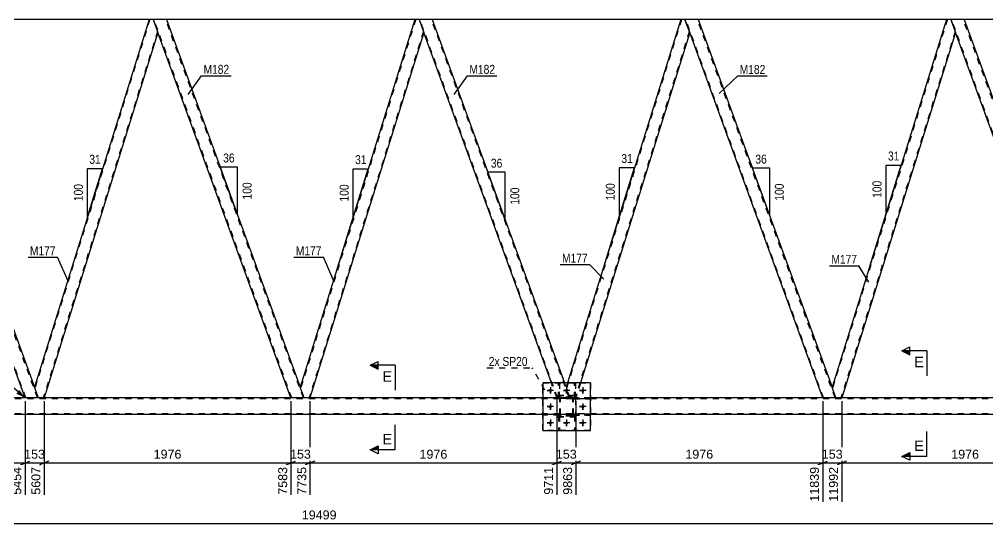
# Model space of a CAD drawing. Header units: millimetres. Extents: x 0 to 841, y 0 to 594.
# Drawn here: x 323.4 to 633.5, y 271 to 432.5 of the extents above; entities that cross this region are included whole.
import ezdxf

# ---------------------------------------------------------------- set-up
doc = ezdxf.new("R2010")
doc.units = ezdxf.units.MM
doc.linetypes.add('DXK_LINE_DOT2', pattern=[3.9198, 1.9599, -1.9599])
doc.linetypes.add('DXK_LINE_DOT3', pattern=[5.9187, 2.979, -0.9799, 0.9799, -0.9799])
doc.styles.add('Arial', font='ARIAL.TTF', dxfattribs={"height": 0.2})
doc.styles.add('Arial Narrow', font='ARIALN.TTF', dxfattribs={"height": 0.2})

# ---------------------------------------------------------------- blocks, each defined once
blk = doc.blocks.new('Part-318465150-4476 - 4399')
at = {"color": 7, "linetype": 'DXK_LINE_DOT2'}
for p, q in [((496.48, 306.07), (491.08, 306.07)), ((491.08, 305.75), (491.08, 306.07)), ((496.48, 305.75), (491.08, 305.75)), ((495.88, 305.75), (495.88, 306.07)), ((496.48, 306.07), (496.48, 305.75))]:
    blk.add_line(p, q, dxfattribs=at)
blk = doc.blocks.new('Part-318465150-4405 - 4399')
at = {"color": 7, "linetype": 'DXK_LINE_DOT2'}
for p, q in [((535.49, 432.51), (498.67, 314.39)), ((537.96, 428.63), (501.39, 311.29)), ((498.95, 316.1), (498.53, 314.76)), ((499.79, 311.29), (498.53, 314.76)), ((503.14, 316.1), (501.64, 311.29)), ((501.64, 311.29), (499.79, 311.29))]:
    blk.add_line(p, q, dxfattribs=at)
at = {"color": 2, "linetype": 'Continuous'}
for p, q in [((535.23, 432.51), (498.95, 316.1)), ((536.55, 432.51), (535.23, 432.51)), ((538.1, 428.26), (536.55, 432.51)), ((538.1, 428.26), (503.14, 316.1))]:
    blk.add_line(p, q, dxfattribs=at)
blk = doc.blocks.new('Part-318465150-4474 - 4399')
at = {"color": 7, "linetype": 'DXK_LINE_DOT2'}
for p, q in [((500.88, 305.75), (500.88, 306.07)), ((500.88, 306.07), (506.28, 306.07)), ((506.28, 305.75), (500.88, 305.75)), ((501.48, 305.75), (501.48, 306.07)), ((506.28, 306.07), (506.28, 305.75))]:
    blk.add_line(p, q, dxfattribs=at)
blk = doc.blocks.new('Part-318465150-4410 - 4399')
at = {"color": 2, "linetype": 'Continuous'}
for p, q in [((450.1, 432.51), (413.4, 314.76)), ((451.42, 432.51), (450.1, 432.51)), ((451.42, 432.51), (452.96, 428.26)), ((452.96, 428.26), (416.51, 311.29)), ((414.66, 311.29), (413.4, 314.76))]:
    blk.add_line(p, q, dxfattribs=at)
at = {"color": 7, "linetype": 'DXK_LINE_DOT2'}
for p, q in [((450.35, 432.51), (413.53, 314.39)), ((452.83, 428.63), (416.25, 311.29)), ((416.51, 311.29), (414.66, 311.29))]:
    blk.add_line(p, q, dxfattribs=at)
blk = doc.blocks.new('Part-318465150-4475 - 4399')
at = {"color": 7, "linetype": 'DXK_LINE_DOT2'}
for p, q in [((496.48, 311.27), (491.08, 311.27)), ((491.08, 310.95), (491.08, 311.27)), ((496.48, 310.95), (491.08, 310.95)), ((495.88, 310.95), (495.88, 311.27)), ((496.48, 311.27), (496.48, 310.95))]:
    blk.add_line(p, q, dxfattribs=at)
blk = doc.blocks.new('Part-318465150-4485 - 4399')
at = {"color": 7, "linetype": 'DXK_LINE_DOT2'}
for p, q in [((496.48, 306.07), (491.08, 306.07)), ((491.08, 306.07), (491.08, 305.75)), ((496.48, 305.75), (491.08, 305.75)), ((495.88, 305.75), (495.88, 306.07)), ((496.48, 305.75), (496.48, 306.07))]:
    blk.add_line(p, q, dxfattribs=at)
blk = doc.blocks.new('Part-318465150-4852 - 4399')
at = {"color": 2, "linetype": 'Continuous'}
for p, q in [((364.97, 432.51), (328.26, 314.76)), ((366.28, 432.51), (364.97, 432.51)), ((366.28, 432.51), (367.83, 428.26)), ((367.83, 428.26), (331.37, 311.29)), ((329.53, 311.29), (328.26, 314.76))]:
    blk.add_line(p, q, dxfattribs=at)
at = {"color": 7, "linetype": 'DXK_LINE_DOT2'}
for p, q in [((365.22, 432.51), (328.4, 314.39)), ((367.69, 428.63), (331.12, 311.29)), ((331.37, 311.29), (329.53, 311.29))]:
    blk.add_line(p, q, dxfattribs=at)
blk = doc.blocks.new('Part-318465150-4489 - 4399')
at = {"color": 7, "linetype": 'DXK_LINE_DOT2'}
for p, q in [((496.03, 305.74), (496.35, 305.74)), ((496.03, 305.74), (496.03, 300.91)), ((496.03, 305.14), (496.35, 305.14)), ((496.35, 305.74), (496.35, 300.91)), ((496.35, 300.91), (496.03, 300.91))]:
    blk.add_line(p, q, dxfattribs=at)
blk = doc.blocks.new('Part-318465150-4490 - 4399')
at = {"color": 7, "linetype": 'DXK_LINE_DOT2'}
for p, q in [((496.48, 311.02), (496.51, 311.21)), ((496.51, 311.21), (496.48, 311.02)), ((496.48, 305.98), (496.48, 311.02)), ((496.72, 311.02), (496.74, 311.12)), ((496.72, 305.98), (496.72, 311.02)), ((496.74, 311.12), (496.79, 311.19)), ((496.77, 311.47), (496.96, 311.5)), ((496.96, 311.5), (496.77, 311.47)), ((496.79, 311.19), (496.87, 311.25)), ((496.87, 311.25), (496.96, 311.26)), ((500.4, 311.5), (496.96, 311.5)), ((496.96, 311.26), (500.4, 311.26)), ((500.4, 311.5), (500.58, 311.47)), ((500.58, 311.47), (500.4, 311.5)), ((500.4, 311.26), (500.49, 311.25)), ((500.49, 311.25), (500.57, 311.19)), ((500.57, 311.19), (500.62, 311.12)), ((500.62, 311.12), (500.64, 311.02)), ((500.64, 305.98), (500.64, 311.02)), ((500.84, 311.21), (500.88, 311.02)), ((500.88, 311.02), (500.84, 311.21)), ((500.88, 305.98), (500.88, 311.02)), ((496.51, 305.8), (496.48, 305.98)), ((496.48, 305.98), (496.51, 305.8)), ((496.74, 305.89), (496.72, 305.98)), ((496.79, 305.81), (496.74, 305.89)), ((496.96, 305.5), (496.77, 305.54)), ((496.77, 305.54), (496.96, 305.5)), ((496.87, 305.76), (496.79, 305.81)), ((496.96, 305.74), (496.87, 305.76)), ((500.4, 305.74), (496.96, 305.74)), ((500.4, 305.5), (496.96, 305.5)), ((500.49, 305.76), (500.4, 305.74)), ((500.58, 305.54), (500.4, 305.5)), ((500.4, 305.5), (500.58, 305.54)), ((500.57, 305.81), (500.49, 305.76)), ((500.62, 305.89), (500.57, 305.81)), ((500.64, 305.98), (500.62, 305.89)), ((500.88, 305.98), (500.84, 305.8)), ((500.84, 305.8), (500.88, 305.98))]:
    blk.add_line(p, q, dxfattribs=at)
at = {"color": 7, "linetype": 'DXK_LINE_DOT3'}
blk.add_line((498.68, 308.5), (498.68, 308.5), dxfattribs=at)
at = {"color": 7, "linetype": 'DXK_LINE_DOT2'}
for centre, start, end in [((496.96, 311.02), 112.5, 157.5), ((496.96, 311.02), 112.5, 157.5), ((500.4, 311.02), 22.5, 67.5), ((500.4, 311.02), 22.5, 67.5), ((496.96, 305.98), 202.5, 247.5), ((496.96, 305.98), 202.5, 247.5), ((500.4, 305.98), 292.5, 337.5), ((500.4, 305.98), 292.5, 337.5)]:
    blk.add_arc(centre, 0.48, start, end, dxfattribs=at)
blk = doc.blocks.new('Part-318465150-4430 - 4399')
at = {"color": 2, "linetype": 'Continuous'}
for p, q in [((625.94, 432.51), (621.69, 432.51)), ((625.94, 432.51), (668.31, 316.1)), ((664.05, 316.1), (623.23, 428.26))]:
    blk.add_line(p, q, dxfattribs=at)
at = {"color": 7, "linetype": 'DXK_LINE_DOT2'}
for p, q in [((621.69, 432.51), (623.23, 428.26)), ((666.06, 311.29), (621.94, 432.51)), ((621.94, 432.51), (621.96, 432.51)), ((669.81, 311.29), (625.69, 432.51)), ((665.81, 311.29), (664.05, 316.1)), ((670.06, 311.29), (668.31, 316.1)), ((670.06, 311.29), (665.81, 311.29))]:
    blk.add_line(p, q, dxfattribs=at)
blk = doc.blocks.new('Part-318465150-4495 - 4399')
at = {"color": 2, "linetype": 'Continuous'}
for p, q in [((540.81, 432.51), (536.55, 432.51)), ((540.81, 432.51), (583.67, 314.76)), ((580.67, 311.29), (538.1, 428.26))]:
    blk.add_line(p, q, dxfattribs=at)
at = {"color": 7, "linetype": 'DXK_LINE_DOT2'}
for p, q in [((536.55, 432.51), (538.1, 428.26)), ((580.93, 311.29), (536.81, 432.51)), ((536.81, 432.51), (536.83, 432.51)), ((584.67, 311.29), (540.55, 432.51)), ((584.93, 311.29), (583.67, 314.76)), ((584.93, 311.29), (580.67, 311.29))]:
    blk.add_line(p, q, dxfattribs=at)
blk = doc.blocks.new('Part-318465150-4500 - 4399')
at = {"color": 2, "linetype": 'Continuous'}
for p, q in [((455.67, 432.51), (451.42, 432.51)), ((455.67, 432.51), (498.04, 316.1)), ((493.79, 316.1), (452.96, 428.26))]:
    blk.add_line(p, q, dxfattribs=at)
at = {"color": 7, "linetype": 'DXK_LINE_DOT2'}
for p, q in [((451.42, 432.51), (452.96, 428.26)), ((495.79, 311.29), (451.67, 432.51)), ((451.67, 432.51), (451.69, 432.51)), ((499.54, 311.29), (455.42, 432.51)), ((495.54, 311.29), (493.79, 316.1)), ((499.79, 311.29), (498.04, 316.1)), ((499.79, 311.29), (495.54, 311.29))]:
    blk.add_line(p, q, dxfattribs=at)
blk = doc.blocks.new('Part-318465150-4505 - 4399')
at = {"color": 2, "linetype": 'Continuous'}
for p, q in [((285.41, 432.51), (281.15, 432.51)), ((285.41, 432.51), (328.26, 314.76)), ((325.27, 311.29), (282.7, 428.26))]:
    blk.add_line(p, q, dxfattribs=at)
at = {"color": 7, "linetype": 'DXK_LINE_DOT2'}
for p, q in [((281.15, 432.51), (282.7, 428.26)), ((325.52, 311.29), (281.4, 432.51)), ((281.4, 432.51), (281.42, 432.51)), ((329.27, 311.29), (285.15, 432.51)), ((329.53, 311.29), (328.26, 314.76)), ((329.53, 311.29), (325.27, 311.29))]:
    blk.add_line(p, q, dxfattribs=at)
blk = doc.blocks.new('Part-318465150-4460 - 4399')
at = {"color": 2, "linetype": 'Continuous'}
for p, q in [((620.37, 432.51), (583.67, 314.76)), ((621.69, 432.51), (620.37, 432.51)), ((621.69, 432.51), (623.23, 428.26)), ((623.23, 428.26), (586.77, 311.29)), ((584.93, 311.29), (583.67, 314.76))]:
    blk.add_line(p, q, dxfattribs=at)
at = {"color": 7, "linetype": 'DXK_LINE_DOT2'}
for p, q in [((620.62, 432.51), (583.8, 314.39)), ((623.1, 428.63), (586.52, 311.29)), ((586.77, 311.29), (584.93, 311.29))]:
    blk.add_line(p, q, dxfattribs=at)
blk = doc.blocks.new('Part-318465150-4473 - 4399')
at = {"color": 7, "linetype": 'DXK_LINE_DOT2'}
for p, q in [((500.88, 310.95), (500.88, 311.27)), ((500.88, 311.27), (506.28, 311.27)), ((506.28, 310.95), (500.88, 310.95)), ((501.48, 310.95), (501.48, 311.27)), ((506.28, 311.27), (506.28, 310.95))]:
    blk.add_line(p, q, dxfattribs=at)
blk = doc.blocks.new('Part-318465150-4477 - 4399')
at = {"color": 2, "linetype": 'Continuous'}
for p, q in [((501.23, 316.1), (501.23, 316.11)), ((501.55, 316.11), (501.23, 316.11)), ((501.55, 316.1), (501.55, 316.11))]:
    blk.add_line(p, q, dxfattribs=at)
at = {"color": 7, "linetype": 'DXK_LINE_DOT2'}
for p, q in [((501.23, 311.26), (501.23, 316.1)), ((501.55, 311.26), (501.55, 316.1)), ((501.23, 311.86), (501.55, 311.86)), ((501.55, 311.26), (501.23, 311.26))]:
    blk.add_line(p, q, dxfattribs=at)
blk = doc.blocks.new('Part-318465150-4478 - 4399')
at = {"color": 2, "linetype": 'Continuous'}
for p, q in [((496.03, 316.1), (496.03, 316.11)), ((496.35, 316.11), (496.03, 316.11)), ((496.35, 316.1), (496.35, 316.11))]:
    blk.add_line(p, q, dxfattribs=at)
at = {"color": 7, "linetype": 'DXK_LINE_DOT2'}
for p, q in [((496.03, 311.26), (496.03, 316.1)), ((496.35, 311.26), (496.35, 316.1)), ((496.03, 311.86), (496.35, 311.86)), ((496.35, 311.26), (496.03, 311.26))]:
    blk.add_line(p, q, dxfattribs=at)
blk = doc.blocks.new('Part-318465150-4486 - 4399')
at = {"color": 7, "linetype": 'DXK_LINE_DOT2'}
for p, q in [((501.23, 311.26), (501.23, 316.11)), ((501.23, 316.11), (501.55, 316.11)), ((501.55, 316.11), (501.55, 311.26)), ((501.23, 311.86), (501.55, 311.86)), ((501.55, 311.26), (501.23, 311.26))]:
    blk.add_line(p, q, dxfattribs=at)
blk = doc.blocks.new('Part-318465150-4487 - 4399')
at = {"color": 7, "linetype": 'DXK_LINE_DOT2'}
for p, q in [((496.03, 311.26), (496.03, 316.11)), ((496.03, 316.11), (496.35, 316.11)), ((496.35, 316.11), (496.35, 311.26)), ((496.03, 311.86), (496.35, 311.86)), ((496.35, 311.26), (496.03, 311.26))]:
    blk.add_line(p, q, dxfattribs=at)
blk = doc.blocks.new('Part-318465150-4488 - 4399')
at = {"color": 7, "linetype": 'DXK_LINE_DOT2'}
for p, q in [((501.23, 305.74), (501.55, 305.74)), ((501.23, 305.74), (501.23, 300.91)), ((501.23, 305.14), (501.55, 305.14)), ((501.55, 305.74), (501.55, 300.91)), ((501.55, 300.91), (501.23, 300.91))]:
    blk.add_line(p, q, dxfattribs=at)
blk = doc.blocks.new('Part-318465150-4516 - 4399')
at = {"color": 7, "linetype": 'DXK_LINE_DOT2'}
for p, q in [((501.55, 305.74), (501.23, 305.74)), ((501.23, 305.74), (501.23, 300.91)), ((501.23, 305.14), (501.55, 305.14)), ((501.55, 305.74), (501.55, 300.91)), ((501.23, 300.91), (501.55, 300.91))]:
    blk.add_line(p, q, dxfattribs=at)
blk = doc.blocks.new('Part-318465150-4517 - 4399')
at = {"color": 7, "linetype": 'DXK_LINE_DOT2'}
for p, q in [((496.35, 305.74), (496.03, 305.74)), ((496.03, 305.74), (496.03, 300.91)), ((496.03, 305.14), (496.35, 305.14)), ((496.35, 305.74), (496.35, 300.91)), ((496.03, 300.91), (496.35, 300.91))]:
    blk.add_line(p, q, dxfattribs=at)
blk = doc.blocks.new('Part-318465150-4518 - 4399')
at = {"color": 7, "linetype": 'DXK_LINE_DOT2'}
for p, q in [((496.48, 311.02), (496.51, 311.21)), ((496.51, 311.21), (496.48, 311.02)), ((496.48, 305.98), (496.48, 311.02)), ((496.72, 311.02), (496.74, 311.12)), ((496.72, 305.98), (496.72, 311.02)), ((496.74, 311.12), (496.79, 311.19)), ((496.77, 311.47), (496.96, 311.5)), ((496.96, 311.5), (496.77, 311.47)), ((496.79, 311.19), (496.87, 311.25)), ((496.87, 311.25), (496.96, 311.26)), ((500.4, 311.5), (496.96, 311.5)), ((496.96, 311.26), (500.4, 311.26)), ((500.4, 311.5), (500.58, 311.47)), ((500.58, 311.47), (500.4, 311.5)), ((500.4, 311.26), (500.49, 311.25)), ((500.49, 311.25), (500.57, 311.19)), ((500.57, 311.19), (500.62, 311.12)), ((500.62, 311.12), (500.64, 311.02)), ((500.64, 305.98), (500.64, 311.02)), ((500.84, 311.21), (500.88, 311.02)), ((500.88, 311.02), (500.84, 311.21)), ((500.88, 305.98), (500.88, 311.02)), ((496.51, 305.8), (496.48, 305.98)), ((496.48, 305.98), (496.51, 305.8)), ((496.74, 305.89), (496.72, 305.98)), ((496.79, 305.81), (496.74, 305.89)), ((496.96, 305.5), (496.77, 305.54)), ((496.77, 305.54), (496.96, 305.5)), ((496.87, 305.76), (496.79, 305.81)), ((496.96, 305.74), (496.87, 305.76)), ((500.4, 305.74), (496.96, 305.74)), ((500.4, 305.5), (496.96, 305.5)), ((500.49, 305.76), (500.4, 305.74)), ((500.58, 305.54), (500.4, 305.5)), ((500.4, 305.5), (500.58, 305.54)), ((500.57, 305.81), (500.49, 305.76)), ((500.62, 305.89), (500.57, 305.81)), ((500.64, 305.98), (500.62, 305.89)), ((500.88, 305.98), (500.84, 305.8)), ((500.84, 305.8), (500.88, 305.98))]:
    blk.add_line(p, q, dxfattribs=at)
at = {"color": 7, "linetype": 'DXK_LINE_DOT3'}
blk.add_line((498.68, 308.5), (498.68, 308.5), dxfattribs=at)
at = {"color": 7, "linetype": 'DXK_LINE_DOT2'}
for centre, start, end in [((496.96, 311.02), 112.5, 157.5), ((496.96, 311.02), 112.5, 157.5), ((500.4, 311.02), 22.5, 67.5), ((500.4, 311.02), 22.5, 67.5), ((496.96, 305.98), 202.5, 247.5), ((496.96, 305.98), 202.5, 247.5), ((500.4, 305.98), 292.5, 337.5), ((500.4, 305.98), 292.5, 337.5)]:
    blk.add_arc(centre, 0.48, start, end, dxfattribs=at)
blk = doc.blocks.new('Part-318465150-4519 - 4399')
at = {"color": 7, "linetype": 'DXK_LINE_DOT2'}
for p, q in [((506.28, 311.27), (500.88, 311.27)), ((500.88, 311.27), (500.88, 310.95)), ((500.88, 310.95), (506.28, 310.95)), ((501.48, 310.95), (501.48, 311.27)), ((506.28, 310.95), (506.28, 311.27))]:
    blk.add_line(p, q, dxfattribs=at)
blk = doc.blocks.new('Part-318465150-4520 - 4399')
at = {"color": 7, "linetype": 'DXK_LINE_DOT2'}
for p, q in [((506.28, 306.07), (500.88, 306.07)), ((500.88, 306.07), (500.88, 305.75)), ((500.88, 305.75), (506.28, 305.75)), ((501.48, 305.75), (501.48, 306.07)), ((506.28, 305.75), (506.28, 306.07))]:
    blk.add_line(p, q, dxfattribs=at)
blk = doc.blocks.new('Part-318465150-4521 - 4399')
at = {"color": 7, "linetype": 'DXK_LINE_DOT2'}
for p, q in [((496.48, 311.27), (491.08, 311.27)), ((491.08, 311.27), (491.08, 310.95)), ((496.48, 310.95), (491.08, 310.95)), ((495.88, 310.95), (495.88, 311.27)), ((496.48, 310.95), (496.48, 311.27))]:
    blk.add_line(p, q, dxfattribs=at)
blk = doc.blocks.new('Part-318465150-4528 - 4399')
at = {"color": 7, "linetype": 'DXK_LINE_DOT2'}
for p, q in [((501.68, 312.04), (495.68, 312.04)), ((495.68, 305.24), (495.68, 312.04)), ((501.68, 305.24), (501.68, 312.04)), ((501.68, 305.24), (495.68, 305.24))]:
    blk.add_line(p, q, dxfattribs=at)
blk = doc.blocks.new('Part-318465150-4529 - 4399')
at = {"color": 7, "linetype": 'DXK_LINE_DOT2'}
for p, q in [((501.68, 311.91), (495.68, 311.91)), ((495.68, 305.11), (495.68, 311.91)), ((501.68, 305.11), (501.68, 311.91)), ((501.68, 305.11), (495.68, 305.11))]:
    blk.add_line(p, q, dxfattribs=at)
blk = doc.blocks.new('Part-318465150-4550 - 4399')
at = {"color": 2, "linetype": 'Continuous'}
for p, q in [((506.28, 316.1), (491.08, 316.1)), ((491.08, 316.1), (491.08, 300.9)), ((506.28, 300.9), (506.28, 316.1)), ((491.08, 300.9), (506.28, 300.9))]:
    blk.add_line(p, q, dxfattribs=at)
blk = doc.blocks.new('Part-318465150-4555 - 4399')
at = {"color": 7, "linetype": 'DXK_LINE_DOT2'}
for p, q in [((491.08, 300.9), (491.08, 316.1)), ((491.08, 316.1), (506.28, 316.1)), ((506.28, 316.1), (506.28, 300.9)), ((506.28, 300.9), (491.08, 300.9))]:
    blk.add_line(p, q, dxfattribs=at)
blk = doc.blocks.new('Part-318465150-4691 - 4399')
at = {"color": 7, "linetype": 'DXK_LINE_DOT2'}
for p, q in [((774.82, 311.05), (107.77, 311.05)), ((506.28, 311.29), (491.08, 311.29)), ((774.82, 306.25), (107.13, 306.25)), ((506.28, 306.01), (491.08, 306.01))]:
    blk.add_line(p, q, dxfattribs=at)
at = {"color": 2, "linetype": 'Continuous'}
for p, q in [((491.08, 311.29), (250.88, 311.29)), ((661.35, 311.29), (506.28, 311.29)), ((491.08, 306.01), (250.88, 306.01)), ((661.35, 306.01), (506.28, 306.01))]:
    blk.add_line(p, q, dxfattribs=at)
blk = doc.blocks.new('Bolt-318465150-4593 - 4399')
at = {"linetype": 'Continuous'}
for points in [[(494, 313.7, -1), (492.96, 313.7, -1)], [(499.2, 313.7, -1), (498.16, 313.7, -1)], [(504.4, 313.7, -1), (503.36, 313.7, -1)], [(494, 308.5, -1), (492.96, 308.5, -1)], [(504.4, 308.5, -1), (503.36, 308.5, -1)], [(494, 303.3, -1), (492.96, 303.3, -1)], [(499.2, 303.3, -1), (498.16, 303.3, -1)], [(504.4, 303.3, -1), (503.36, 303.3, -1)]]:
    blk.add_hatch(color=1, dxfattribs=at).paths.add_polyline_path(points)
at = {"color": 1, "linetype": 'Continuous'}
for p, q in [((494.52, 313.7), (492.44, 313.7)), ((493.48, 314.74), (493.48, 312.66)), ((499.72, 313.7), (497.64, 313.7)), ((498.68, 314.74), (498.68, 312.66)), ((504.92, 313.7), (502.84, 313.7)), ((503.88, 314.74), (503.88, 312.66)), ((494.52, 308.5), (492.44, 308.5)), ((493.48, 309.54), (493.48, 307.46)), ((504.92, 308.5), (502.84, 308.5)), ((503.88, 309.54), (503.88, 307.46)), ((493.48, 304.34), (493.48, 302.26)), ((498.68, 304.34), (498.68, 302.26)), ((503.88, 304.34), (503.88, 302.26)), ((494.52, 303.3), (492.44, 303.3)), ((499.72, 303.3), (497.64, 303.3)), ((504.92, 303.3), (502.84, 303.3))]:
    blk.add_line(p, q, dxfattribs=at)
blk = doc.blocks.new('Bolt-318465150-4594 - 4399')
at = {"color": 1, "linetype": 'Continuous'}
for p, q in [((492.44, 313.7), (493.13, 313.7)), ((493.48, 314.74), (493.48, 314.05)), ((493.48, 312.66), (493.48, 313.36)), ((494.52, 313.7), (493.83, 313.7)), ((497.64, 313.7), (498.33, 313.7)), ((498.68, 314.74), (498.68, 314.05)), ((498.68, 312.66), (498.68, 313.36)), ((499.72, 313.7), (499.03, 313.7)), ((502.84, 313.7), (503.53, 313.7)), ((503.88, 314.74), (503.88, 314.05)), ((503.88, 312.66), (503.88, 313.36)), ((504.92, 313.7), (504.23, 313.7)), ((492.44, 308.5), (493.13, 308.5)), ((493.48, 309.54), (493.48, 308.85)), ((493.48, 307.46), (493.48, 308.16)), ((494.52, 308.5), (493.83, 308.5)), ((502.84, 308.5), (503.53, 308.5)), ((503.88, 309.54), (503.88, 308.85)), ((503.88, 307.46), (503.88, 308.16)), ((504.92, 308.5), (504.23, 308.5)), ((493.48, 304.34), (493.48, 303.65)), ((498.68, 304.34), (498.68, 303.65)), ((503.88, 304.34), (503.88, 303.65)), ((492.44, 303.3), (493.13, 303.3)), ((493.48, 302.26), (493.48, 302.96)), ((494.52, 303.3), (493.83, 303.3)), ((497.64, 303.3), (498.33, 303.3)), ((498.68, 302.26), (498.68, 302.96)), ((499.72, 303.3), (499.03, 303.3)), ((502.84, 303.3), (503.53, 303.3)), ((503.88, 302.26), (503.88, 302.96)), ((504.92, 303.3), (504.23, 303.3))]:
    blk.add_line(p, q, dxfattribs=at)
blk = doc.blocks.new('Part-318465150-4696 - 4399')
at = {"color": 2, "linetype": 'Continuous'}
for p, q in [((364.97, 432.51), (285.41, 432.51)), ((450.1, 432.51), (370.54, 432.51)), ((535.23, 432.51), (455.67, 432.51)), ((620.37, 432.51), (540.81, 432.51)), ((705.5, 432.51), (625.94, 432.51))]:
    blk.add_line(p, q, dxfattribs=at)
at = {"color": 7, "linetype": 'DXK_LINE_DOT2'}
for p, q in [((370.54, 432.51), (364.97, 432.51)), ((455.67, 432.51), (450.1, 432.51)), ((540.81, 432.51), (535.23, 432.51)), ((625.94, 432.51), (620.37, 432.51))]:
    blk.add_line(p, q, dxfattribs=at)
blk = doc.blocks.new('Part-318465150-4847 - 4399')
at = {"color": 2, "linetype": 'Continuous'}
for p, q in [((370.54, 432.51), (366.28, 432.51)), ((370.54, 432.51), (413.4, 314.76)), ((410.4, 311.29), (367.83, 428.26))]:
    blk.add_line(p, q, dxfattribs=at)
at = {"color": 7, "linetype": 'DXK_LINE_DOT2'}
for p, q in [((366.28, 432.51), (367.83, 428.26)), ((410.66, 311.29), (366.54, 432.51)), ((366.54, 432.51), (366.56, 432.51)), ((414.41, 311.29), (370.28, 432.51)), ((414.66, 311.29), (413.4, 314.76)), ((414.66, 311.29), (410.4, 311.29))]:
    blk.add_line(p, q, dxfattribs=at)
blk = doc.blocks.new('StraightDimension-318465150-15125 - 4399')
at = {"color": 7, "linetype": 'Continuous'}
for p, q in [((586.77, 310.29), (586.77, 278.07)), ((665.81, 310.29), (665.81, 278.07)), ((588.27, 291.09), (585.27, 289.89)), ((586.77, 290.49), (665.81, 290.49)), ((664.31, 289.89), (667.31, 291.09))]:
    blk.add_line(p, q, dxfattribs=at)
at = {"color": 0}
blk.add_wipeout([(631.34, 291.24), (631.34, 295.44), (621.24, 295.44), (621.24, 291.24)], dxfattribs=at)
at = {"color": 0, "linetype": 'Continuous'}
blk.add_wipeout([(665.21, 289.79), (661.01, 289.79), (661.01, 277.47), (665.21, 277.47)], dxfattribs=at)
at = {"color": 3, "style": 'Arial'}
blk.add_text('1976', height=2.865, dxfattribs=at).set_placement((621.84, 291.84))
at = {"color": 3, "linetype": 'Continuous', "style": 'Arial'}
blk.add_text('13968', height=2.865, rotation=90.0002, dxfattribs=at).set_placement((664.61, 278.07))
blk = doc.blocks.new('AngleDimension-318465150-14811 - 4399')
at = {"color": 7, "linetype": 'Continuous'}
for p, q in [((392.69, 371.66), (387.76, 385.19)), ((393.3, 385.19), (387.76, 385.19)), ((393.3, 369.96), (387.76, 385.19)), ((393.3, 369.96), (393.3, 385.19))]:
    blk.add_line(p, q, dxfattribs=at)
at = {"color": 0}
for points in [[(392.96, 386.09), (392.96, 390.29), (388.11, 390.29), (388.11, 386.09)], [(398.4, 380.92), (394.2, 380.92), (394.2, 374.23), (398.4, 374.23)]]:
    blk.add_wipeout(points, dxfattribs=at)
at = {"color": 3, "style": 'Arial Narrow'}
blk.add_text('36', height=2.863, dxfattribs=at).set_placement((388.71, 386.69))
blk.add_text('100', height=2.863, rotation=90.0002, dxfattribs=at).set_placement((397.8, 374.83))
blk = doc.blocks.new('AngleDimension-318465150-5842 - 4399')
at = {"color": 7, "linetype": 'Continuous'}
for p, q in [((554.6, 394.62), (558.17, 384.82)), ((563.71, 384.82), (558.17, 384.82)), ((563.71, 369.59), (558.17, 384.82)), ((563.71, 369.59), (563.71, 384.82))]:
    blk.add_line(p, q, dxfattribs=at)
at = {"color": 0}
for points in [[(563.37, 385.72), (563.37, 389.92), (558.51, 389.92), (558.51, 385.72)], [(568.81, 380.55), (564.61, 380.55), (564.61, 373.86), (568.81, 373.86)]]:
    blk.add_wipeout(points, dxfattribs=at)
at = {"color": 3, "style": 'Arial Narrow'}
blk.add_text('36', height=2.863, dxfattribs=at).set_placement((559.11, 386.32))
blk.add_text('100', height=2.863, rotation=90.0002, dxfattribs=at).set_placement((568.21, 374.46))
blk = doc.blocks.new('AngleDimension-318465150-5828 - 4399')
at = {"color": 7, "linetype": 'Continuous'}
for p, q in [((601, 385.82), (605.82, 385.82)), ((601, 370.36), (605.82, 385.82)), ((601, 370.36), (601, 385.82)), ((595.83, 353.78), (601, 370.36))]:
    blk.add_line(p, q, dxfattribs=at)
at = {"color": 0}
for points in [[(605.83, 386.72), (605.83, 390.92), (600.98, 390.92), (600.98, 386.72)], [(600.1, 381.43), (595.9, 381.43), (595.9, 374.75), (600.1, 374.75)]]:
    blk.add_wipeout(points, dxfattribs=at)
at = {"color": 3, "style": 'Arial Narrow'}
blk.add_text('31', height=2.863, dxfattribs=at).set_placement((601.58, 387.32))
blk.add_text('100', height=2.863, rotation=90.0002, dxfattribs=at).set_placement((599.5, 375.35))
blk = doc.blocks.new('StraightDimension-318465150-5182 - 4399')
at = {"color": 7, "linetype": 'Continuous'}
blk.add_line((54.82, 271.04), (784.08, 271.04), dxfattribs=at)
at = {"color": 0}
blk.add_wipeout([(425.61, 271.79), (425.61, 275.99), (413.29, 275.99), (413.29, 271.79)], dxfattribs=at)
at = {"color": 3, "style": 'Arial'}
blk.add_text('19499', height=2.865, dxfattribs=at).set_placement((413.89, 272.39))
blk = doc.blocks.new('StraightDimension-318465150-15132 - 4399')
at = {"color": 7, "linetype": 'Continuous'}
for p, q in [((325.27, 310.29), (325.27, 280.29)), ((331.37, 310.29), (331.37, 280.29)), ((323.77, 289.89), (326.77, 291.09)), ((325.27, 290.49), (331.37, 290.49)), ((332.87, 291.09), (329.87, 289.89))]:
    blk.add_line(p, q, dxfattribs=at)
at = {"color": 0}
blk.add_wipeout([(332.26, 291.24), (332.26, 295.44), (324.38, 295.44), (324.38, 291.24)], dxfattribs=at)
at = {"color": 3, "style": 'Arial'}
blk.add_text('153', height=2.865, dxfattribs=at).set_placement((324.98, 291.84))
at = {"color": 0, "linetype": 'Continuous'}
blk.add_wipeout([(330.77, 289.79), (326.57, 289.79), (326.57, 279.69), (330.77, 279.69)], dxfattribs=at)
at = {"color": 3, "linetype": 'Continuous', "style": 'Arial'}
blk.add_text('5607', height=2.865, rotation=90.0002, dxfattribs=at).set_placement((330.17, 280.29))
blk = doc.blocks.new('StraightDimension-318465150-15133 - 4399')
at = {"color": 7, "linetype": 'Continuous'}
for p, q in [((246.24, 310.29), (246.24, 280.29)), ((325.27, 310.29), (325.27, 280.29)), ((247.74, 291.09), (244.74, 289.89)), ((246.24, 290.49), (325.27, 290.49)), ((323.77, 289.89), (326.77, 291.09))]:
    blk.add_line(p, q, dxfattribs=at)
at = {"color": 0}
blk.add_wipeout([(290.8, 291.24), (290.8, 295.44), (280.71, 295.44), (280.71, 291.24)], dxfattribs=at)
at = {"color": 0, "linetype": 'Continuous'}
blk.add_wipeout([(324.67, 289.79), (320.47, 289.79), (320.47, 279.69), (324.67, 279.69)], dxfattribs=at)
at = {"color": 3, "style": 'Arial'}
blk.add_text('1976', height=2.865, dxfattribs=at).set_placement((281.31, 291.84))
at = {"color": 3, "linetype": 'Continuous', "style": 'Arial'}
blk.add_text('5454', height=2.865, rotation=90.0002, dxfattribs=at).set_placement((324.07, 280.29))
blk = doc.blocks.new('AngleDimension-318465150-5758 - 4399')
at = {"color": 7, "linetype": 'Continuous'}
for p, q in [((430.37, 384.66), (435.19, 384.66)), ((430.37, 369.2), (435.19, 384.66)), ((430.37, 369.2), (430.37, 384.66)), ((424.95, 351.83), (430.37, 369.2))]:
    blk.add_line(p, q, dxfattribs=at)
at = {"color": 0}
for points in [[(435.2, 385.56), (435.2, 389.76), (430.35, 389.76), (430.35, 385.56)], [(429.47, 380.27), (425.27, 380.27), (425.27, 373.59), (429.47, 373.59)]]:
    blk.add_wipeout(points, dxfattribs=at)
at = {"color": 3, "style": 'Arial Narrow'}
blk.add_text('31', height=2.863, dxfattribs=at).set_placement((430.95, 386.16))
blk.add_text('100', height=2.863, rotation=90.0002, dxfattribs=at).set_placement((428.87, 374.19))
blk = doc.blocks.new('AngleDimension-318465150-5772 - 4399')
at = {"color": 7, "linetype": 'Continuous'}
for p, q in [((468.26, 397.92), (473.5, 383.53)), ((479.04, 383.53), (473.5, 383.53)), ((479.04, 368.3), (473.5, 383.53)), ((479.04, 368.3), (479.04, 383.53))]:
    blk.add_line(p, q, dxfattribs=at)
at = {"color": 0}
for points in [[(478.7, 384.43), (478.7, 388.63), (473.84, 388.63), (473.84, 384.43)], [(484.14, 379.26), (479.94, 379.26), (479.94, 372.57), (484.14, 372.57)]]:
    blk.add_wipeout(points, dxfattribs=at)
at = {"color": 3, "style": 'Arial Narrow'}
blk.add_text('36', height=2.863, dxfattribs=at).set_placement((474.44, 385.03))
blk.add_text('100', height=2.863, rotation=90.0002, dxfattribs=at).set_placement((483.54, 373.17))
blk = doc.blocks.new('AngleDimension-318465150-5856 - 4399')
at = {"color": 7, "linetype": 'Continuous'}
for p, q in [((515.61, 385.03), (520.44, 385.03)), ((515.61, 369.56), (520.44, 385.03)), ((515.61, 369.56), (515.61, 385.03)), ((510.98, 354.7), (515.61, 369.56))]:
    blk.add_line(p, q, dxfattribs=at)
at = {"color": 0}
for points in [[(520.45, 385.93), (520.45, 390.13), (515.6, 390.13), (515.6, 385.93)], [(514.71, 380.64), (510.51, 380.64), (510.51, 373.96), (514.71, 373.96)]]:
    blk.add_wipeout(points, dxfattribs=at)
at = {"color": 3, "style": 'Arial Narrow'}
blk.add_text('31', height=2.863, dxfattribs=at).set_placement((516.2, 386.53))
blk.add_text('100', height=2.863, rotation=90.0002, dxfattribs=at).set_placement((514.11, 374.56))
blk = doc.blocks.new('StraightDimension-318465150-15126 - 4399')
at = {"color": 7, "linetype": 'Continuous'}
for p, q in [((580.67, 310.29), (580.67, 278.07)), ((586.77, 310.29), (586.77, 278.07)), ((579.17, 289.89), (582.17, 291.09)), ((580.67, 290.49), (586.77, 290.49)), ((588.27, 291.09), (585.27, 289.89))]:
    blk.add_line(p, q, dxfattribs=at)
at = {"color": 0}
blk.add_wipeout([(587.66, 291.24), (587.66, 295.44), (579.79, 295.44), (579.79, 291.24)], dxfattribs=at)
at = {"color": 3, "style": 'Arial'}
blk.add_text('153', height=2.865, dxfattribs=at).set_placement((580.39, 291.84))
at = {"color": 0, "linetype": 'Continuous'}
blk.add_wipeout([(586.17, 289.79), (581.97, 289.79), (581.97, 277.47), (586.17, 277.47)], dxfattribs=at)
at = {"color": 3, "linetype": 'Continuous', "style": 'Arial'}
blk.add_text('11992', height=2.865, rotation=90.0002, dxfattribs=at).set_placement((585.57, 278.07))
blk = doc.blocks.new('StraightDimension-318465150-15127 - 4399')
at = {"color": 7, "linetype": 'Continuous'}
for p, q in [((501.64, 310.29), (501.64, 280.29)), ((580.67, 310.29), (580.67, 278.07)), ((503.14, 291.09), (500.14, 289.89)), ((501.64, 290.49), (580.67, 290.49)), ((579.17, 289.89), (582.17, 291.09))]:
    blk.add_line(p, q, dxfattribs=at)
at = {"color": 0}
blk.add_wipeout([(546.2, 291.24), (546.2, 295.44), (536.11, 295.44), (536.11, 291.24)], dxfattribs=at)
at = {"color": 0, "linetype": 'Continuous'}
blk.add_wipeout([(580.07, 289.79), (575.87, 289.79), (575.87, 277.47), (580.07, 277.47)], dxfattribs=at)
at = {"color": 3, "style": 'Arial'}
blk.add_text('1976', height=2.865, dxfattribs=at).set_placement((536.71, 291.84))
at = {"color": 3, "linetype": 'Continuous', "style": 'Arial'}
blk.add_text('11839', height=2.865, rotation=90.0002, dxfattribs=at).set_placement((579.47, 278.07))
blk = doc.blocks.new('AngleDimension-318465150-14797 - 4399')
at = {"color": 7, "linetype": 'Continuous'}
for p, q in [((345.27, 384.78), (350.09, 384.78)), ((345.27, 369.32), (350.09, 384.78)), ((345.27, 369.32), (345.27, 384.78)), ((345.35, 369.59), (345.27, 369.32))]:
    blk.add_line(p, q, dxfattribs=at)
at = {"color": 0}
for points in [[(350.11, 385.68), (350.11, 389.88), (345.25, 389.88), (345.25, 385.68)], [(344.37, 380.39), (340.17, 380.39), (340.17, 373.71), (344.37, 373.71)]]:
    blk.add_wipeout(points, dxfattribs=at)
at = {"color": 3, "style": 'Arial Narrow'}
blk.add_text('31', height=2.863, dxfattribs=at).set_placement((345.85, 386.28))
blk.add_text('100', height=2.863, rotation=90.0002, dxfattribs=at).set_placement((343.77, 374.31))
blk = doc.blocks.new('StraightDimension-318465150-15128 - 4399')
at = {"color": 7, "linetype": 'Continuous'}
for p, q in [((495.54, 310.29), (495.54, 280.29)), ((501.64, 310.29), (501.64, 280.29)), ((494.04, 289.89), (497.04, 291.09)), ((495.54, 290.49), (501.64, 290.49)), ((503.14, 291.09), (500.14, 289.89))]:
    blk.add_line(p, q, dxfattribs=at)
at = {"color": 0}
blk.add_wipeout([(502.52, 291.24), (502.52, 295.44), (494.65, 295.44), (494.65, 291.24)], dxfattribs=at)
at = {"color": 3, "style": 'Arial'}
blk.add_text('153', height=2.865, dxfattribs=at).set_placement((495.25, 291.84))
at = {"color": 0, "linetype": 'Continuous'}
blk.add_wipeout([(501.04, 289.79), (496.84, 289.79), (496.84, 279.69), (501.04, 279.69)], dxfattribs=at)
at = {"color": 3, "linetype": 'Continuous', "style": 'Arial'}
blk.add_text('9863', height=2.865, rotation=90.0002, dxfattribs=at).set_placement((500.44, 280.29))
blk = doc.blocks.new('StraightDimension-318465150-15129 - 4399')
at = {"color": 7, "linetype": 'Continuous'}
for p, q in [((416.51, 310.29), (416.51, 280.29)), ((495.54, 310.29), (495.54, 280.29)), ((418.01, 291.09), (415.01, 289.89)), ((416.51, 290.49), (495.54, 290.49)), ((494.04, 289.89), (497.04, 291.09))]:
    blk.add_line(p, q, dxfattribs=at)
at = {"color": 0}
blk.add_wipeout([(461.07, 291.24), (461.07, 295.44), (450.97, 295.44), (450.97, 291.24)], dxfattribs=at)
at = {"color": 0, "linetype": 'Continuous'}
blk.add_wipeout([(494.94, 289.79), (490.74, 289.79), (490.74, 279.69), (494.94, 279.69)], dxfattribs=at)
at = {"color": 3, "style": 'Arial'}
blk.add_text('1976', height=2.865, dxfattribs=at).set_placement((451.57, 291.84))
at = {"color": 3, "linetype": 'Continuous', "style": 'Arial'}
blk.add_text('9711', height=2.865, rotation=90.0002, dxfattribs=at).set_placement((494.34, 280.29))
blk = doc.blocks.new('StraightDimension-318465150-15130 - 4399')
at = {"color": 7, "linetype": 'Continuous'}
for p, q in [((410.4, 310.29), (410.4, 280.29)), ((416.51, 310.29), (416.51, 280.29)), ((408.9, 289.89), (411.9, 291.09)), ((410.4, 290.49), (416.51, 290.49)), ((418.01, 291.09), (415.01, 289.89))]:
    blk.add_line(p, q, dxfattribs=at)
at = {"color": 0}
blk.add_wipeout([(417.39, 291.24), (417.39, 295.44), (409.52, 295.44), (409.52, 291.24)], dxfattribs=at)
at = {"color": 3, "style": 'Arial'}
blk.add_text('153', height=2.865, dxfattribs=at).set_placement((410.12, 291.84))
at = {"color": 0, "linetype": 'Continuous'}
blk.add_wipeout([(415.91, 289.79), (411.71, 289.79), (411.71, 279.69), (415.91, 279.69)], dxfattribs=at)
at = {"color": 3, "linetype": 'Continuous', "style": 'Arial'}
blk.add_text('7735', height=2.865, rotation=90.0002, dxfattribs=at).set_placement((415.31, 280.29))
blk = doc.blocks.new('StraightDimension-318465150-15131 - 4399')
at = {"color": 7, "linetype": 'Continuous'}
for p, q in [((331.37, 310.29), (331.37, 280.29)), ((410.4, 310.29), (410.4, 280.29)), ((332.87, 291.09), (329.87, 289.89)), ((331.37, 290.49), (410.4, 290.49)), ((408.9, 289.89), (411.9, 291.09))]:
    blk.add_line(p, q, dxfattribs=at)
at = {"color": 0}
blk.add_wipeout([(375.93, 291.24), (375.93, 295.44), (365.84, 295.44), (365.84, 291.24)], dxfattribs=at)
at = {"color": 0, "linetype": 'Continuous'}
blk.add_wipeout([(409.8, 289.79), (405.6, 289.79), (405.6, 279.69), (409.8, 279.69)], dxfattribs=at)
at = {"color": 3, "style": 'Arial'}
blk.add_text('1976', height=2.865, dxfattribs=at).set_placement((366.44, 291.84))
at = {"color": 3, "linetype": 'Continuous', "style": 'Arial'}
blk.add_text('7583', height=2.865, rotation=90.0002, dxfattribs=at).set_placement((409.2, 280.29))
blk = doc.blocks.new('Mark-318465150-4401 - 4399')
at = {"color": 0}
blk.add_wipeout([(505.44, 354.59), (505.44, 357.59), (497.21, 357.59), (497.21, 354.59)], dxfattribs=at)
blk.add_wipeout([(505.44, 354.59), (505.44, 357.59), (497.21, 357.59), (497.21, 354.59)], dxfattribs=at)
at = {"color": 30, "linetype": 'Continuous'}
for p in [(496.61, 353.99), (510.58, 349.35)]:
    blk.add_line(p, (506.04, 353.99), dxfattribs=at)
at = {"color": 3, "style": 'Arial Narrow'}
blk.add_text('M177', height=2.863, dxfattribs=at).set_placement((497.21, 354.59))
blk = doc.blocks.new('Mark-318465150-4406 - 4399')
at = {"color": 0}
blk.add_wipeout([(420.19, 356.99), (420.19, 359.99), (411.97, 359.99), (411.97, 356.99)], dxfattribs=at)
blk.add_wipeout([(420.19, 356.99), (420.19, 359.99), (411.97, 359.99), (411.97, 356.99)], dxfattribs=at)
at = {"color": 30, "linetype": 'Continuous'}
for p in [(411.37, 356.39), (424.26, 348.46)]:
    blk.add_line(p, (420.79, 356.39), dxfattribs=at)
at = {"color": 3, "style": 'Arial Narrow'}
blk.add_text('M177', height=2.863, dxfattribs=at).set_placement((411.97, 356.99))
blk = doc.blocks.new('Mark-318465150-4456 - 4399')
at = {"color": 0}
blk.add_wipeout([(591.7, 354.24), (591.7, 357.24), (583.47, 357.24), (583.47, 354.24)], dxfattribs=at)
blk.add_wipeout([(591.7, 354.24), (591.7, 357.24), (583.47, 357.24), (583.47, 354.24)], dxfattribs=at)
at = {"color": 30, "linetype": 'Continuous'}
for p in [(582.87, 353.64), (595.43, 348.41)]:
    blk.add_line(p, (592.3, 353.64), dxfattribs=at)
at = {"color": 3, "style": 'Arial Narrow'}
blk.add_text('M177', height=2.863, dxfattribs=at).set_placement((583.47, 354.24))
blk = doc.blocks.new('Mark-318465150-4491 - 4399')
at = {"color": 0}
blk.add_wipeout([(562.33, 415.04), (562.33, 418.04), (554.1, 418.04), (554.1, 415.04)], dxfattribs=at)
blk.add_wipeout([(562.33, 415.04), (562.33, 418.04), (554.1, 418.04), (554.1, 415.04)], dxfattribs=at)
at = {"color": 30, "linetype": 'Continuous'}
for p, q in [((547.57, 408.78), (553.5, 414.44)), ((553.5, 414.44), (562.93, 414.44))]:
    blk.add_line(p, q, dxfattribs=at)
at = {"color": 3, "style": 'Arial Narrow'}
blk.add_text('M182', height=2.863, dxfattribs=at).set_placement((554.1, 415.04))
blk = doc.blocks.new('Mark-318465150-4496 - 4399')
at = {"color": 0}
blk.add_wipeout([(475.77, 415.07), (475.77, 418.07), (467.55, 418.07), (467.55, 415.07)], dxfattribs=at)
blk.add_wipeout([(475.77, 415.07), (475.77, 418.07), (467.55, 418.07), (467.55, 415.07)], dxfattribs=at)
at = {"color": 30, "linetype": 'Continuous'}
for p, q in [((462.68, 408.42), (466.95, 414.47)), ((466.95, 414.47), (476.37, 414.47))]:
    blk.add_line(p, q, dxfattribs=at)
at = {"color": 3, "style": 'Arial Narrow'}
blk.add_text('M182', height=2.863, dxfattribs=at).set_placement((467.55, 415.07))
blk = doc.blocks.new('Mark-318465150-4843 - 4399')
at = {"color": 0}
blk.add_wipeout([(390.64, 415.07), (390.64, 418.07), (382.42, 418.07), (382.42, 415.07)], dxfattribs=at)
blk.add_wipeout([(390.64, 415.07), (390.64, 418.07), (382.42, 418.07), (382.42, 415.07)], dxfattribs=at)
at = {"color": 30, "linetype": 'Continuous'}
for p, q in [((377.55, 408.42), (381.82, 414.47)), ((381.82, 414.47), (391.24, 414.47))]:
    blk.add_line(p, q, dxfattribs=at)
at = {"color": 3, "style": 'Arial Narrow'}
blk.add_text('M182', height=2.863, dxfattribs=at).set_placement((382.42, 415.07))
blk = doc.blocks.new('SectionMark-318465150-5883 - 4399')
at = {"color": 6, "linetype": 'Continuous'}
for p, q in [((435.8, 321.73), (438.3, 322.98)), ((443.8, 321.73), (435.8, 321.73)), ((443.8, 294.68), (435.8, 294.68)), ((438.3, 293.43), (435.8, 294.68))]:
    blk.add_line(p, q, dxfattribs=at)
at = {"color": 0, "linetype": 'Continuous'}
for points in [[(442.8, 316.48), (442.8, 319.98), (439.69, 319.98), (439.69, 316.48)], [(442.8, 296.43), (442.8, 299.93), (439.69, 299.93), (439.69, 296.43)]]:
    blk.add_wipeout(points, dxfattribs=at)
at = {"linetype": 'Continuous'}
for points in [[(438.3, 321.73), (438.3, 320.48), (435.8, 321.73)], [(438.3, 295.93), (438.3, 294.68), (435.8, 294.68)]]:
    blk.add_hatch(color=6, dxfattribs=at).paths.add_polyline_path(points)
at = {"color": 6, "linetype": 'Continuous'}
for p, q in [((438.3, 320.48), (438.3, 322.98)), ((435.8, 321.73), (438.3, 320.48)), ((443.8, 321.73), (443.8, 313.73)), ((443.8, 294.68), (443.8, 302.68)), ((435.8, 294.68), (438.3, 295.93)), ((438.3, 295.93), (438.3, 293.43))]:
    blk.add_line(p, q, dxfattribs=at)
at = {"color": 3, "linetype": 'Continuous', "style": 'Arial'}
for p in [(439.69, 316.48), (439.69, 296.43)]:
    blk.add_text('E', height=3.34, dxfattribs=at).set_placement(p)
blk = doc.blocks.new('Mark-318465150-4848 - 4399')
at = {"color": 0}
blk.add_wipeout([(335.06, 356.99), (335.06, 359.99), (326.83, 359.99), (326.83, 356.99)], dxfattribs=at)
blk.add_wipeout([(335.06, 356.99), (335.06, 359.99), (326.83, 359.99), (326.83, 356.99)], dxfattribs=at)
at = {"color": 30, "linetype": 'Continuous'}
for p in [(326.23, 356.39), (339.13, 348.46)]:
    blk.add_line(p, (335.66, 356.39), dxfattribs=at)
at = {"color": 3, "style": 'Arial Narrow'}
blk.add_text('M177', height=2.863, dxfattribs=at).set_placement((326.83, 356.99))
blk = doc.blocks.new('SectionMark-318465150-5885 - 4399')
at = {"color": 6, "linetype": 'Continuous'}
for p, q in [((606.07, 326.38), (608.57, 327.63)), ((614.07, 326.38), (606.07, 326.38)), ((614.07, 292.56), (606.07, 292.56)), ((608.57, 291.31), (606.07, 292.56))]:
    blk.add_line(p, q, dxfattribs=at)
at = {"color": 0, "linetype": 'Continuous'}
for points in [[(613.07, 321.13), (613.07, 324.63), (609.96, 324.63), (609.96, 321.13)], [(613.07, 294.31), (613.07, 297.81), (609.96, 297.81), (609.96, 294.31)]]:
    blk.add_wipeout(points, dxfattribs=at)
at = {"linetype": 'Continuous'}
for points in [[(608.57, 326.38), (608.57, 325.13), (606.07, 326.38)], [(608.57, 293.81), (608.57, 292.56), (606.07, 292.56)]]:
    blk.add_hatch(color=6, dxfattribs=at).paths.add_polyline_path(points)
at = {"color": 6, "linetype": 'Continuous'}
for p, q in [((606.07, 326.38), (608.57, 325.13)), ((608.57, 325.13), (608.57, 327.63)), ((614.07, 326.38), (614.07, 318.38)), ((614.07, 292.56), (614.07, 300.56)), ((606.07, 292.56), (608.57, 293.81)), ((608.57, 293.81), (608.57, 291.31))]:
    blk.add_line(p, q, dxfattribs=at)
at = {"color": 3, "linetype": 'Continuous', "style": 'Arial'}
for p in [(609.96, 321.13), (609.96, 294.31)]:
    blk.add_text('E', height=3.34, dxfattribs=at).set_placement(p)
blk = doc.blocks.new('WeldMark-318465150-5887 - 4399')
at = {"linetype": 'Continuous'}
blk.add_hatch(color=30, dxfattribs=at).paths.add_polyline_path([(323.48, 313.81), (325.27, 311.29), (322.5, 312.67)])
at = {"color": 3, "linetype": 'Continuous'}
for q in [(296.57, 325.87), (296.57, 317.3)]:
    blk.add_line((300.86, 321.58), q, dxfattribs=at)
at = {"color": 30, "linetype": 'Continuous'}
blk.add_line((325.27, 311.29), (313.28, 321.58), dxfattribs=at)
at = {"color": 3, "linetype": 'Continuous'}
for start, end in [(90, 270), (270, 90)]:
    blk.add_arc((313.28, 321.58), 1.5, start, end, dxfattribs=at)
at = {"color": 0}
blk.add_wipeout([(305.38, 317.48), (305.38, 320.88), (302.76, 320.88), (302.76, 317.48)], dxfattribs=at)
at = {"color": 30, "linetype": 'Continuous'}
blk.add_line((300.86, 321.58), (313.28, 321.58), dxfattribs=at)
at = {"color": 3, "linetype": 'Continuous'}
for p, q in [((306.04, 321.58), (310.33, 321.58)), ((310.33, 321.58), (306.04, 317.3)), ((306.04, 317.3), (306.04, 321.58))]:
    blk.add_line(p, q, dxfattribs=at)
at = {"color": 3, "style": 'Arial'}
blk.add_text('6', height=2.87, dxfattribs=at).set_placement((302.96, 317.68))
at = {"color": 0, "linetype": 'Continuous'}
blk.add_wipeout([(296.96, 320.68), (296.96, 323.68), (289.18, 323.68), (289.18, 320.68)], dxfattribs=at)
blk.add_wipeout([(296.96, 320.68), (296.96, 323.68), (289.18, 323.68), (289.18, 320.68)], dxfattribs=at)
at = {"color": 3, "linetype": 'Continuous', "style": 'Arial'}
blk.add_text('TYP', height=2.865, dxfattribs=at).set_placement((289.18, 320.68))
blk = doc.blocks.new('MarkSet-318465150-6009 - 4399')
at = {"color": 0}
blk.add_wipeout([(477.23, 321.55), (477.23, 324.55), (473.76, 324.55), (473.76, 321.55)], dxfattribs=at)
blk.add_wipeout([(477.23, 321.55), (477.23, 324.55), (473.76, 324.55), (473.76, 321.55)], dxfattribs=at)
blk.add_wipeout([(486.17, 321.55), (486.17, 324.55), (478.13, 324.55), (478.13, 321.55)], dxfattribs=at)
blk.add_wipeout([(486.17, 321.55), (486.17, 324.55), (478.13, 324.55), (478.13, 321.55)], dxfattribs=at)
at = {"color": 30, "linetype": 'DXK_LINE_DOT2'}
for p in [(473.16, 320.95), (491.75, 313.73)]:
    blk.add_line(p, (487.67, 320.95), dxfattribs=at)
at = {"color": 3, "style": 'Arial Narrow'}
for s, p in [('2x', (473.76, 321.55)), ('SP20', (478.13, 321.55))]:
    blk.add_text(s, height=2.863, dxfattribs=at).set_placement(p)

msp = doc.modelspace()

# ---------------------------------------------------------------- block references
for name in ['Part-318465150-4696 - 4399', 'Part-318465150-4505 - 4399', 'Part-318465150-4852 - 4399', 'Part-318465150-4847 - 4399', 'Part-318465150-4410 - 4399', 'Part-318465150-4500 - 4399', 'Part-318465150-4405 - 4399', 'Part-318465150-4495 - 4399', 'Part-318465150-4460 - 4399', 'Part-318465150-4430 - 4399', 'Part-318465150-4550 - 4399', 'Part-318465150-4555 - 4399', 'Bolt-318465150-4593 - 4399', 'Bolt-318465150-4594 - 4399', 'Part-318465150-4478 - 4399', 'Part-318465150-4487 - 4399', 'Part-318465150-4477 - 4399', 'Part-318465150-4486 - 4399', 'Part-318465150-4691 - 4399', 'Part-318465150-4475 - 4399', 'Part-318465150-4521 - 4399', 'Part-318465150-4528 - 4399', 'Part-318465150-4529 - 4399', 'Part-318465150-4490 - 4399', 'Part-318465150-4518 - 4399', 'Part-318465150-4473 - 4399', 'Part-318465150-4519 - 4399', 'Part-318465150-4476 - 4399', 'Part-318465150-4485 - 4399', 'Part-318465150-4489 - 4399', 'Part-318465150-4517 - 4399', 'Part-318465150-4474 - 4399', 'Part-318465150-4520 - 4399', 'Part-318465150-4488 - 4399', 'Part-318465150-4516 - 4399']:
    msp.add_blockref(name, (0, 0))

# ---------------------------------------------------------------- next in the draw order: block references
for name in ['AngleDimension-318465150-5842 - 4399', 'AngleDimension-318465150-5828 - 4399', 'AngleDimension-318465150-14811 - 4399', 'StraightDimension-318465150-15125 - 4399']:
    msp.add_blockref(name, (0, 0))

# ---------------------------------------------------------------- next in the draw order: block references
msp.add_blockref('StraightDimension-318465150-5182 - 4399', (0, 0))

# ---------------------------------------------------------------- next in the draw order: block references
for name in ['Mark-318465150-4843 - 4399', 'Mark-318465150-4496 - 4399', 'Mark-318465150-4491 - 4399', 'AngleDimension-318465150-5772 - 4399', 'AngleDimension-318465150-14797 - 4399', 'AngleDimension-318465150-5758 - 4399', 'AngleDimension-318465150-5856 - 4399', 'Mark-318465150-4848 - 4399', 'Mark-318465150-4456 - 4399', 'SectionMark-318465150-5885 - 4399', 'MarkSet-318465150-6009 - 4399', 'StraightDimension-318465150-15132 - 4399', 'StraightDimension-318465150-15126 - 4399']:
    msp.add_blockref(name, (0, 0))

# ---------------------------------------------------------------- next in the draw order: block references
for name in ['Mark-318465150-4406 - 4399', 'Mark-318465150-4401 - 4399', 'StraightDimension-318465150-15133 - 4399', 'StraightDimension-318465150-15127 - 4399']:
    msp.add_blockref(name, (0, 0))

# ---------------------------------------------------------------- next in the draw order: block references
for name in ['WeldMark-318465150-5887 - 4399', 'StraightDimension-318465150-15128 - 4399']:
    msp.add_blockref(name, (0, 0))

# ---------------------------------------------------------------- next in the draw order: block references
msp.add_blockref('StraightDimension-318465150-15129 - 4399', (0, 0))

# ---------------------------------------------------------------- next in the draw order: block references
for name in ['SectionMark-318465150-5883 - 4399', 'StraightDimension-318465150-15130 - 4399']:
    msp.add_blockref(name, (0, 0))

# ---------------------------------------------------------------- next in the draw order: block references
msp.add_blockref('StraightDimension-318465150-15131 - 4399', (0, 0))

doc.saveas('drawing.dxf')
